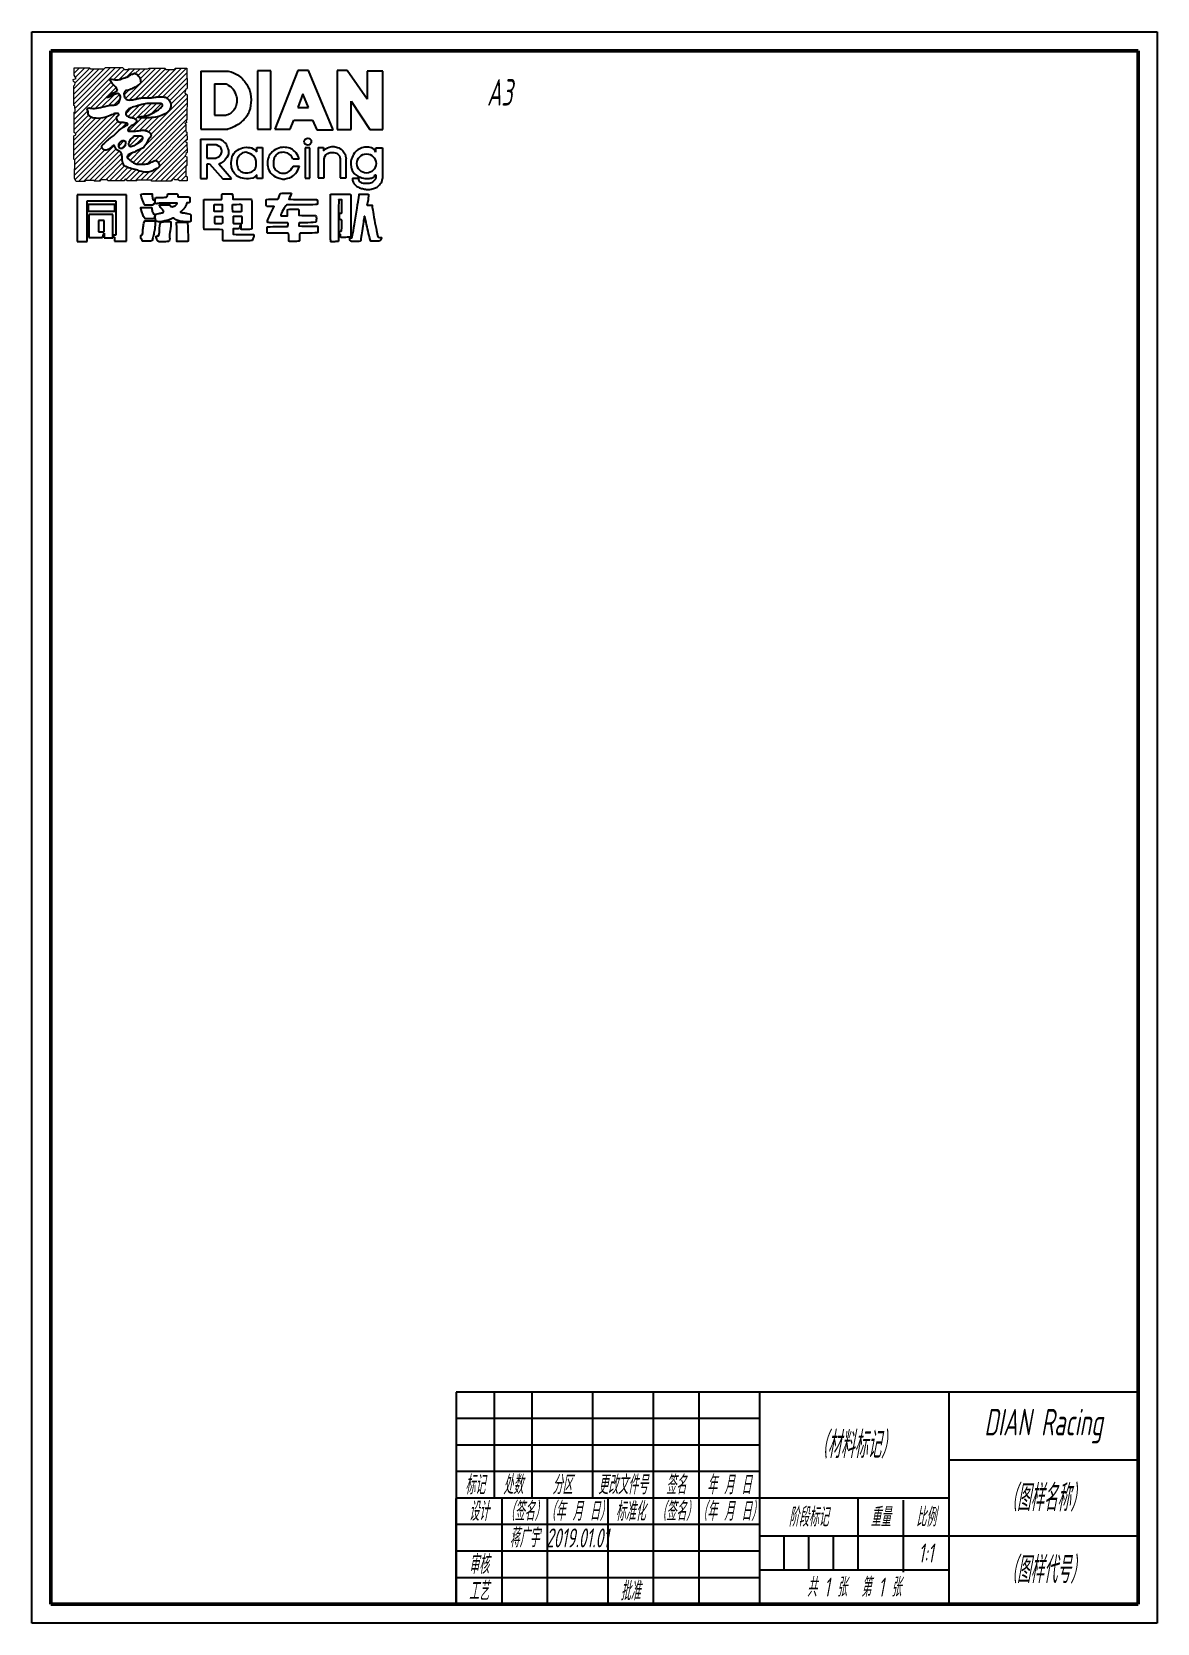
# Model space of a CAD drawing. Header units: millimetres. Extents: x -2 to 2764, y -353 to 1233.
# Drawn here: x 983.9 to 1280.9, y 67.6 to 487.6 of the extents above; entities that cross this region are included whole.
import ezdxf

# ---------------------------------------------------------------- set-up
doc = ezdxf.new("R2010")
doc.units = ezdxf.units.MM
doc.linetypes.add('ACAD_ISO05W100', pattern=[33, 24, -3, 0, -3, 0, -3])
doc.layers.get('0').update_dxf_attribs({"color": 250})
for name, color, linetype, lineweight in [('双点划线', 250, 'ACAD_ISO05W100', 20), ('文字', 250, 'Continuous', 25), ('细实线', 250, 'Continuous', 25), ('轮廓线（粗）', 250, 'Continuous', 50), ('轮廓线（细）', 250, 'Continuous', 25)]:
    doc.layers.add(name, color=color, linetype=linetype, lineweight=lineweight)
doc.styles.add('大字体', font='gbeitc.shx', dxfattribs={"width": 0.7, "height": 7, "bigfont": 'gbcbig.shx'})
doc.styles.add('汉字字体', font='gbeitc.shx', dxfattribs={"width": 0.7, "height": 5, "bigfont": 'gbcbig.shx'})

msp = doc.modelspace()

# ---------------------------------------------------------------- hatches: boundary and pattern name
at = {"layer": '双点划线'}
h = msp.add_hatch(dxfattribs=at)
h.set_pattern_fill('ANSI31', color=256, scale=0.3, style=0)
h.set_pattern_definition([(45, (622.2638, -362.1664), (-0.6735192, 0.6735192), [])])
h.paths.add_polyline_path([(1024.78, 478.07), (1021.68, 478.07), (1021.61, 477.7), (1019.26, 477.7), (1019.05, 478.06), (1014.82, 478.06), (1014.35, 477.89), (1009.3, 477.89), (1009.18, 477.69), (1008.35, 477.69), (1007.75, 478.19), (1003.28, 478.19), (1002.92, 477.88), (999.36, 477.88), (999.09, 478.12), (995.06, 478.12), (995.07, 476.16), (995.53, 475.36), (994.79, 475.09), (994.89, 474.5), (995.3, 474.16), (995.21, 473.64), (994.96, 473.43), (994.96, 468.22), (995.22, 468), (995.25, 466.65), (995.01, 466.45), (995.02, 461.1), (995.51, 460.69), (995.46, 460.42), (994.96, 460.23), (994.91, 454.01), (995.22, 453.76), (995.23, 451.65), (995.08, 451.52), (995.1, 448.97), (995.56, 448.17), (997.82, 448.17), (998.13, 448.42), (1000.24, 448.42), (1000.38, 448.19), (1001.82, 448.19), (1002.07, 448.62), (1003.85, 448.62), (1003.91, 448.31), (1008.21, 448.31), (1008.48, 448.78), (1009.06, 448.29), (1011.48, 448.29), (1011.73, 448.5), (1015.34, 448.5), (1015.49, 448.24), (1020.7, 448.24), (1021.03, 448.82), (1021.29, 448.82), (1021.6, 448.56), (1022.49, 448.56), (1022.82, 448.28), (1024.83, 448.28), (1024.84, 449.35), (1024.52, 449.62), (1024.47, 452.09), (1024.8, 452.37), (1024.74, 454.67), (1024.32, 454.82), (1024.3, 454.97), (1024.52, 455.16), (1024.55, 455.35), (1024.52, 455.52), (1024.85, 455.8), (1024.78, 458.41), (1024.48, 458.52), (1024.42, 458.83), (1024.81, 459.15), (1024.77, 461.12), (1024.52, 461.33), (1024.54, 461.46), (1024.54, 463.25), (1024.24, 463.5), (1024.65, 463.65), (1024.55, 464.22), (1024.74, 464.54), (1024.81, 471.04), (1024.23, 471.52), (1024.38, 472.37), (1024.84, 472.75)])
edge = h.paths.add_edge_path(flags=16)
edge.add_spline(control_points=[(1004.97, 475.18), (1004.29, 475.22), (1004.63, 474.44), (1005.42, 473.63), (1006.28, 472.79), (1006.62, 472.06), (1005.7, 471.72), (1003.26, 470.21), (1003.93, 470.21), (1006.17, 471.39), (1007.01, 471.39), (1007.38, 470.29), (1006.89, 469.07), (1006.36, 468.32), (1004.83, 468.32), (1002.61, 467.85), (1000.25, 467.24), (998.86, 467.71), (998.33, 467.32), (998.72, 466.85), (998.72, 466.21), (998.72, 465.44), (1000.17, 464.77), (1002.69, 464.77), (1004.69, 465.6), (1005.75, 466.13), (1006.97, 466.13), (1006.67, 465.52), (1006, 465.08), (1006.62, 463.67), (1007.31, 463.67), (1008.55, 463.67), (1009.18, 463.46), (1009.18, 463.1), (1008.69, 462.83), (1007.86, 462.41), (1006.58, 461.5), (1005.61, 460.29), (1004.64, 459.64), (1003.75, 458.99), (1003.24, 458.43), (1002.51, 457.81), (1002.19, 457.24), (1002.65, 456.64), (1003.26, 456.37), (1003.7, 456.37), (1004.71, 456.98), (1005.07, 457.56), (1005.55, 457.77), (1005.73, 457.37), (1006.09, 456.61), (1006.73, 456.22), (1007.38, 455.99), (1007.68, 455.02), (1007.68, 453.8), (1008.04, 452.32), (1009.21, 451.75), (1011.25, 451.29), (1012.37, 450.9), (1014.15, 450.45), (1015.72, 450.88), (1016.3, 451.3), (1017.11, 451.59), (1017.54, 451.99), (1017.54, 452.64), (1017.12, 453.4), (1016.4, 453.83), (1015.9, 453.45), (1014.88, 452.96), (1013.83, 452.68), (1012.61, 452.68), (1011.21, 452.68), (1010.15, 453.48), (1008.89, 454.34), (1009.08, 455.1), (1009.76, 455.41), (1010.55, 455.72), (1011.89, 456.39), (1013.6, 457.02), (1014.25, 458.75), (1015.22, 459.83), (1015.43, 460.55), (1014.78, 461.31), (1013.78, 461.67), (1012.73, 461.67), (1011.25, 461.38), (1009.71, 461.38), (1009.19, 461.38), (1009.19, 462.13), (1010.06, 462.89), (1011.26, 463.52), (1011.73, 464.2), (1010.81, 464.96), (1009.97, 464.96), (1008.79, 465.44), (1008.49, 466.22), (1009.13, 467.14), (1010.31, 467.77), (1011.88, 468.1), (1013.84, 468.76), (1015.41, 468.76), (1016.9, 468.76), (1018.06, 468.76), (1018.47, 468.4), (1018.24, 467.97), (1017.4, 467.11), (1015.67, 466.11), (1014.34, 465.46), (1012.49, 465.25), (1011.93, 465.25), (1011.93, 464.89), (1014.4, 464.89), (1016.54, 465.07), (1018.29, 465.54), (1019.8, 466.51), (1020.36, 467.03), (1020.65, 468.26), (1020.44, 469.05), (1019.87, 469.9), (1019.08, 470.45), (1018.42, 470.45), (1017.35, 470.45), (1016.36, 470.45), (1015.63, 470.24), (1014.53, 470.24), (1013.04, 470.24), (1012.05, 470.06), (1011.05, 469.84), (1009.93, 469.61), (1009.12, 469.61), (1008.77, 469.9), (1008.35, 470.21), (1008.35, 470.44), (1008.17, 471.03), (1008.17, 471.6), (1008.36, 471.88), (1008.72, 472.18), (1009.32, 472.18), (1010, 472.52), (1010.52, 472.75), (1011.11, 473.04), (1011.68, 473.4), (1012.28, 473.82), (1012.72, 474.16), (1012.51, 474.51), (1012.51, 474.84), (1012.51, 475.18), (1012.26, 475.69)], knot_values=[0, 0, 0, 0, 1, 2, 3, 4, 5, 6, 7, 8, 9, 10, 11, 12, 13, 14, 15, 16, 17, 18, 19, 20, 21, 22, 23, 24, 25, 26, 27, 28, 29, 30, 31, 32, 33, 34, 35, 36, 37, 38, 39, 40, 41, 42, 43, 44, 45, 46, 47, 48, 49, 50, 51, 52, 53, 54, 55, 56, 57, 58, 59, 60, 61, 62, 63, 64, 65, 66, 67, 68, 69, 70, 71, 72, 73, 74, 75, 76, 77, 78, 79, 80, 81, 82, 83, 84, 85, 86, 87, 88, 89, 90, 91, 92, 93, 94, 95, 96, 97, 98, 99, 100, 101, 102, 103, 104, 105, 106, 107, 108, 109, 110, 111, 112, 113, 114, 115, 116, 117, 118, 119, 120, 121, 122, 123, 124, 125, 126, 127, 128, 129, 130, 131, 132, 133, 134, 135, 136, 137, 138, 139, 140, 141, 142, 143, 144, 145, 145, 145, 145], degree=3, periodic=0)
edge.add_spline(control_points=[(1012.26, 475.69), (1011.84, 476.24), (1011.21, 476.71), (1010.71, 476.71), (1010.52, 476.47), (1010.09, 476.47), (1009.77, 476.2), (1009.17, 475.76), (1008.39, 475.5), (1007.68, 475.31), (1006.94, 474.97), (1006.29, 474.97), (1005.71, 474.97), (1004.97, 475.18)], knot_values=[0, 0, 0, 0, 1, 2, 3, 4, 5, 6, 7, 8, 9, 10, 11, 11, 11, 11], degree=3, periodic=0)
edge = h.paths.add_edge_path(flags=0)
edge.add_spline(control_points=[(1010.42, 459.7), (1009.69, 459.12), (1009.34, 458.07), (1009.69, 457.25), (1010.19, 457.25), (1011.3, 457.83), (1012.64, 458.62), (1013.08, 459.29), (1013.08, 460.23), (1011.74, 460.23), (1010.71, 460.23), (1010.42, 459.7)], knot_values=[0, 0, 0, 0, 1, 2, 3, 4, 5, 6, 7, 8, 9, 9, 9, 9], degree=3, periodic=0)
edge = h.paths.add_edge_path(flags=0)
edge.add_spline(control_points=[(1007.76, 458.94), (1006.96, 458.52), (1006.67, 457.73), (1006.87, 457.15), (1007.19, 456.82), (1007.68, 456.82), (1008.15, 457.18), (1008.61, 457.78), (1008.61, 458.6), (1008.35, 459.05), (1007.76, 458.94)], knot_values=[0, 0, 0, 0, 1, 2, 3, 4, 5, 6, 7, 8, 8, 8, 8], degree=3, periodic=0)

# ---------------------------------------------------------------- linework, layer by layer
for p, q in [((1028.5, 477.3), (1028.5, 461.95)), ((1028.5, 477.3), (1035.68, 477.3)), ((1043.38, 477.36), (1043.38, 461.91)), ((1046.92, 477.36), (1043.38, 477.36)), ((1046.92, 461.91), (1046.92, 477.36)), ((1054.1, 477.42), (1047.95, 461.97)), ((1056.91, 477.42), (1054.1, 477.42)), ((1063.41, 461.81), (1056.91, 477.42)), ((1064.44, 477.43), (1064.44, 461.82)), ((1067.12, 477.43), (1064.44, 477.43)), ((1072.36, 469.89), (1067.12, 477.43)), ((1076.45, 477.28), (1072.36, 477.28)), ((1072.36, 477.28), (1072.36, 469.89)), ((1076.45, 461.82), (1076.45, 477.28)), ((1032.11, 473.9), (1032.11, 465.63)), ((1032.11, 473.9), (1035.15, 473.9)), ((1055.42, 471.31), (1054.04, 467.64)), ((1056.87, 467.64), (1055.42, 471.31)), ((1054.04, 467.64), (1056.87, 467.64)), ((1068.17, 461.82), (1068.17, 469.36)), ((1068.17, 469.36), (1073.04, 461.82)), ((1032.11, 465.63), (1035.11, 465.63)), ((1052.04, 461.97), (1052.98, 464.32)), ((1052.98, 464.32), (1057.97, 464.32)), ((1057.97, 464.32), (1059.06, 461.81)), ((1028.4, 459.27), (1028.4, 448.97)), ((1028.4, 459.27), (1033.56, 459.27)), ((1028.5, 461.95), (1035.59, 461.95)), ((1030.08, 457.88), (1030.08, 454.32)), ((1030.08, 457.88), (1032.5, 457.88)), ((1043.38, 461.91), (1046.92, 461.91)), ((1047.95, 461.97), (1052.04, 461.97)), ((1059.06, 461.81), (1063.41, 461.81)), ((1064.44, 461.82), (1068.17, 461.82)), ((1073.04, 461.82), (1076.45, 461.82)), ((1030.08, 454.32), (1032.5, 454.32)), ((1043.25, 455.99), (1043.25, 457.08)), ((1043.25, 457.08), (1044.77, 457.08)), ((1044.77, 457.08), (1044.77, 448.93)), ((1052.73, 454.14), (1054.41, 454.14)), ((1056.01, 456.98), (1056.01, 449.06)), ((1057.25, 456.98), (1056.01, 456.98)), ((1057.25, 449.06), (1057.25, 456.98)), ((1059.44, 457.1), (1059.44, 449.1)), ((1059.44, 457.1), (1060.87, 457.1)), ((1060.87, 457.1), (1060.87, 456.22)), ((1061.03, 449.1), (1061.03, 454.14)), ((1065.27, 454.14), (1065.27, 449.1)), ((1066.82, 449.1), (1066.82, 454.14)), ((1074.68, 455.84), (1074.68, 457.03)), ((1074.68, 457.03), (1076.44, 457.03)), ((1076.44, 457.03), (1076.44, 448.89)), ((1030.1, 448.97), (1030.1, 452.8)), ((1030.1, 452.8), (1030.79, 452.8)), ((1030.79, 452.8), (1034.25, 448.81)), ((1036.53, 448.81), (1033.18, 452.74)), ((1043.25, 448.93), (1043.25, 449.89)), ((1052.85, 452.16), (1054.49, 452.16)), ((1074.38, 449.73), (1074.38, 449.93)), ((1074.38, 449.93), (1074.67, 449.93)), ((1074.67, 449.93), (1074.67, 449.12)), ((1028.4, 448.97), (1030.1, 448.97)), ((1034.25, 448.81), (1036.53, 448.81)), ((1044.77, 448.93), (1043.25, 448.93)), ((1056.01, 449.06), (1057.25, 449.06)), ((1059.44, 449.1), (1061.03, 449.1)), ((1065.27, 449.1), (1066.82, 449.1)), ((1068.53, 448.98), (1070.25, 448.98)), ((995.78, 444.64), (995.78, 432.33)), ((1008.87, 444.64), (995.78, 444.64)), ((998.46, 432.33), (998.46, 443)), ((998.46, 443), (1006.06, 443)), ((998.75, 442.09), (998.75, 440.3)), ((1005.76, 442.09), (998.75, 442.09)), ((1005.76, 440.3), (1005.76, 442.09)), ((1006.06, 443), (1006.06, 433.97)), ((1008.87, 432.37), (1008.87, 444.64)), ((1029.23, 443.4), (1029.23, 443.4)), ((998.75, 440.3), (1005.76, 440.3)), ((998.92, 439.46), (998.92, 433.32)), ((1005.26, 439.44), (998.92, 439.46)), ((1001.46, 437.82), (1001.46, 434.83)), ((1002.94, 437.82), (1001.46, 437.82)), ((1002.94, 434.83), (1002.94, 437.82)), ((1005.26, 433.28), (1005.26, 439.44)), ((1032.04, 438.82), (1032.03, 438.82)), ((1036.98, 438.85), (1036.98, 438.93)), ((1036.98, 438.93), (1036.99, 438.93)), ((998.92, 433.32), (1002.47, 433.32)), ((1001.46, 434.83), (1002.94, 434.83)), ((1002.47, 433.32), (1002.94, 434.5)), ((1002.94, 434.5), (1002.94, 433.28)), ((1002.94, 433.28), (1005.26, 433.28)), ((1006.06, 433.97), (1005.4, 433.97)), ((1005.4, 433.97), (1005.4, 433.41)), ((1005.4, 433.41), (1005.71, 433.41)), ((1005.71, 433.41), (1005.71, 432.37)), ((995.78, 432.33), (998.46, 432.33)), ((1005.71, 432.37), (1008.87, 432.37)), ((1275.86, 90.64), (1275.86, 72.64))]:
    msp.add_line(p, q)
for centre, radius in [((1056.68, 458.67), 0.928), ((1072.17, 452.89), 2.53)]:
    msp.add_circle(centre, radius)
for points in [[(1012.26, 475.69), (1012.51, 475.18), (1012.51, 474.84), (1012.51, 474.51), (1012.72, 474.16), (1012.28, 473.82), (1011.68, 473.4), (1011.11, 473.04), (1010.52, 472.75), (1010, 472.52), (1009.32, 472.18), (1008.72, 472.18), (1008.36, 471.88), (1008.17, 471.6), (1008.17, 471.03), (1008.35, 470.44), (1008.35, 470.21), (1008.77, 469.9), (1009.12, 469.61), (1009.93, 469.61), (1011.05, 469.84), (1012.05, 470.06), (1013.04, 470.24), (1014.53, 470.24), (1015.63, 470.24), (1016.36, 470.45), (1017.35, 470.45), (1018.42, 470.45), (1019.08, 470.45), (1019.87, 469.9), (1020.44, 469.05), (1020.65, 468.26), (1020.36, 467.03), (1019.8, 466.51), (1018.29, 465.54), (1016.54, 465.07), (1014.4, 464.89), (1011.93, 464.89), (1011.93, 465.25), (1012.49, 465.25), (1014.34, 465.46), (1015.67, 466.11), (1017.4, 467.11), (1018.24, 467.97), (1018.47, 468.4), (1018.06, 468.76), (1016.9, 468.76), (1015.41, 468.76), (1013.84, 468.76), (1011.88, 468.1), (1010.31, 467.77), (1009.13, 467.14), (1008.49, 466.22), (1008.79, 465.44), (1009.97, 464.96), (1010.81, 464.96), (1011.73, 464.2), (1011.26, 463.52), (1010.06, 462.89), (1009.19, 462.13), (1009.19, 461.38), (1009.71, 461.38), (1011.25, 461.38), (1012.73, 461.67), (1013.78, 461.67), (1014.78, 461.31), (1015.43, 460.55), (1015.22, 459.83), (1014.25, 458.75), (1013.6, 457.02), (1011.89, 456.39), (1010.55, 455.72), (1009.76, 455.41), (1009.08, 455.1), (1008.89, 454.34), (1010.15, 453.48), (1011.21, 452.68), (1012.61, 452.68), (1013.83, 452.68), (1014.88, 452.96), (1015.9, 453.45), (1016.4, 453.83), (1017.12, 453.4), (1017.54, 452.64), (1017.54, 451.99), (1017.11, 451.59), (1016.3, 451.3), (1015.72, 450.88), (1014.15, 450.45), (1012.37, 450.9), (1011.25, 451.29), (1009.21, 451.75), (1008.04, 452.32), (1007.68, 453.8), (1007.68, 455.02), (1007.38, 455.99), (1006.73, 456.22), (1006.09, 456.61), (1005.73, 457.37), (1005.55, 457.77), (1005.07, 457.56), (1004.71, 456.98), (1003.7, 456.37), (1003.26, 456.37), (1002.65, 456.64), (1002.19, 457.24), (1002.51, 457.81), (1003.24, 458.43), (1003.75, 458.99), (1004.64, 459.64), (1005.61, 460.29), (1006.58, 461.5), (1007.86, 462.41), (1008.69, 462.83), (1009.18, 463.1), (1009.18, 463.46), (1008.55, 463.67), (1007.31, 463.67), (1006.62, 463.67), (1006, 465.08), (1006.67, 465.52), (1006.97, 466.13), (1005.75, 466.13), (1004.69, 465.6), (1002.69, 464.77), (1000.17, 464.77), (998.72, 465.44), (998.72, 466.21), (998.72, 466.85), (998.33, 467.32), (998.86, 467.71), (1000.25, 467.24), (1002.61, 467.85), (1004.83, 468.32), (1006.36, 468.32), (1006.89, 469.07), (1007.38, 470.29), (1007.01, 471.39), (1006.17, 471.39), (1003.93, 470.21), (1003.26, 470.21), (1005.7, 471.72), (1006.62, 472.06), (1006.28, 472.79), (1005.42, 473.63), (1004.63, 474.44), (1004.29, 475.22), (1004.97, 475.18)], [(1004.97, 475.18), (1005.71, 474.97), (1006.29, 474.97), (1006.94, 474.97), (1007.68, 475.31), (1008.39, 475.5), (1009.17, 475.76), (1009.77, 476.2), (1010.09, 476.47), (1010.52, 476.47), (1010.71, 476.71), (1011.21, 476.71), (1011.84, 476.24), (1012.26, 475.69)], [(1035.68, 477.3), (1037.89, 476.75), (1039.55, 475.19), (1041.35, 472.87), (1041.86, 469.72), (1041.45, 466.6), (1039.81, 464.14), (1037.29, 462.4), (1035.59, 461.95)], [(1035.15, 473.9), (1036.72, 473.08), (1037.47, 471.74), (1038.02, 470.12), (1038.02, 468.69), (1037.35, 467.13), (1036.55, 466.28), (1035.75, 465.72), (1035.11, 465.63)], [(1007.76, 458.94), (1006.96, 458.52), (1006.67, 457.73), (1006.87, 457.15), (1007.19, 456.82), (1007.68, 456.82), (1008.15, 457.18), (1008.61, 457.78), (1008.61, 458.6), (1008.35, 459.05), (1007.76, 458.94)], [(1010.42, 459.7), (1009.69, 459.12), (1009.34, 458.07), (1009.69, 457.25), (1010.19, 457.25), (1011.3, 457.83), (1012.64, 458.62), (1013.08, 459.29), (1013.08, 460.23), (1011.74, 460.23), (1010.71, 460.23), (1010.42, 459.7)], [(1032.5, 457.88), (1033.25, 457.63), (1033.75, 457), (1033.99, 456.26), (1033.76, 455.08), (1033.2, 454.54), (1032.5, 454.32)], [(1043.25, 449.89), (1042.51, 449.05), (1041.05, 448.67), (1038.78, 449.05), (1037.52, 449.91), (1036.77, 451.02), (1036.36, 452.54), (1036.64, 454.85), (1037.63, 456.24), (1039.4, 457.2), (1041.41, 457.2), (1042.57, 456.77), (1043.25, 455.99)], [(1040.32, 455.85), (1042.38, 455.3), (1043.13, 453.72), (1043.13, 452.18), (1042.63, 451.09), (1041.41, 450.4), (1039.51, 450.4), (1038.42, 451.19), (1037.95, 452.37), (1037.95, 453.97), (1038.55, 455.21), (1039.77, 455.9), (1040.32, 455.85)], [(1060.87, 456.22), (1061.54, 457.05), (1062.89, 457.38), (1063.83, 457.38), (1065.27, 456.89), (1066.17, 456.1), (1066.64, 455.2), (1066.82, 454.14)], [(1061.03, 454.14), (1061.23, 455.11), (1062, 455.62), (1063.24, 455.97), (1064.65, 455.5), (1065.21, 454.8), (1065.27, 454.14)], [(1074.68, 455.84), (1074.33, 456.62), (1073.53, 457.07), (1072.06, 457.31), (1070.56, 456.92), (1069.29, 456.19), (1068.24, 454.41), (1067.98, 453.21), (1068.13, 451.87), (1068.48, 450.7), (1069.31, 449.8), (1070.48, 449.22), (1072.23, 448.81), (1073.49, 449), (1074.39, 449.35), (1074.38, 449.73)], [(1068.53, 448.98), (1068.4, 448.58), (1068.62, 447.95), (1069.1, 447.3), (1069.81, 446.69), (1070.78, 446.29), (1072.04, 446.07), (1072.63, 445.94), (1074.11, 446.27), (1074.97, 446.58), (1075.84, 447.47), (1076.38, 448.25), (1076.44, 448.89)], [(1074.67, 449.12), (1074.54, 448.65), (1073.75, 447.81), (1072.69, 447.57), (1071.21, 447.57), (1070.82, 447.83), (1070.33, 448.11), (1070.13, 448.44), (1070.25, 448.98)], [(1012.66, 444.71), (1012.74, 444.15), (1013, 443.49), (1013.31, 442.63), (1013.58, 441.9), (1013.68, 441.9), (1014.67, 441.9), (1015.84, 441.9), (1015.96, 442.09), (1015.96, 442.23), (1016.2, 442.23), (1016.34, 442.23), (1016.34, 443.15), (1016.34, 443.23), (1015.88, 443.23), (1015.74, 443.48), (1015.74, 443.84), (1015.63, 444.07), (1015.63, 444.93), (1015.56, 444.89), (1014.96, 444.89), (1012.59, 444.89), (1012.66, 444.71)], [(1012.64, 441.14), (1013.01, 439.64), (1013.54, 438.25), (1013.94, 438.25), (1014.61, 438.25), (1015.82, 438.25), (1016.05, 438.38), (1016.15, 438.52), (1016.29, 438.86), (1016.29, 439.25), (1016.29, 439.57), (1016.2, 439.54), (1016.02, 439.54), (1015.91, 439.6), (1015.81, 439.93), (1015.65, 440.2), (1015.53, 440.71), (1015.53, 441.31), (1015.44, 441.31), (1015.22, 441.31), (1012.62, 441.31), (1012.6, 441.26), (1012.64, 441.14)], [(1016.6, 443.93), (1016.42, 443.56), (1016.42, 442.95), (1016.42, 442.42), (1016.76, 442.21), (1017.78, 442.46), (1018.87, 442.46), (1020.35, 442.46), (1021.5, 442.46), (1021.99, 442.46), (1022.23, 442.46), (1022.13, 442.17), (1021.88, 441.88), (1021.6, 441.68), (1021.37, 441.62), (1021.02, 441.44), (1020.64, 441.54), (1020.34, 441.72), (1020.25, 442.01), (1020.17, 442.01), (1019.57, 442.01), (1018.67, 442.01), (1017.85, 442.01), (1017.61, 442.01), (1017.51, 441.8), (1017.85, 441.3), (1018.12, 440.89), (1018.41, 440.71), (1018.61, 440.33), (1018.73, 440.12), (1018.37, 439.86), (1017.34, 439.72), (1016.48, 439.53), (1016.48, 439.13), (1016.37, 438.73), (1016.47, 438.22), (1016.55, 437.63), (1017.28, 437.48), (1018.07, 437.48), (1018.91, 437.72), (1020.13, 438), (1020.96, 438.38), (1021.23, 438.59), (1021.63, 438.16), (1022.52, 437.7), (1024.25, 437.49), (1025.54, 437.49), (1025.81, 437.49), (1025.81, 438.03), (1025.81, 438.68), (1025.81, 439.22), (1025.81, 439.56), (1024.9, 439.73), (1023.85, 439.88), (1023.12, 439.88), (1023.02, 440.14), (1023.4, 440.33), (1023.96, 440.93), (1024.5, 441.65), (1024.67, 442.25), (1024.67, 442.52), (1025.03, 442.52), (1025.59, 442.52), (1025.59, 442.78), (1025.59, 443.21), (1025.59, 444.06), (1025.22, 444.06), (1024.26, 444.06), (1022.66, 444.06), (1022.35, 444.06), (1022.35, 444.52), (1022.35, 444.9), (1022.09, 444.9), (1021.12, 444.9), (1020.29, 444.9), (1019.7, 444.9), (1019.7, 444.66), (1019.7, 444.11), (1019.19, 443.93), (1018, 443.93), (1016.6, 443.93)], [(1031.97, 442.05), (1031.97, 440.2), (1032.08, 440.2), (1032.21, 440.2), (1034.13, 440.2), (1034.13, 440.3), (1034.13, 440.5), (1034.13, 442.09), (1033.98, 442.09), (1033.78, 442.09), (1032.18, 442.09), (1031.97, 442.05)], [(1036.79, 442.05), (1036.79, 440.14), (1037.04, 440.14), (1037.19, 440.14), (1039.04, 440.14), (1039.19, 440.14), (1039.19, 440.59), (1039.19, 442.13), (1039, 442.13), (1038.69, 442.13), (1036.79, 442.05)], [(1052.42, 445.05), (1049.57, 445.05), (1049.45, 444.94), (1049.41, 444.83), (1048.86, 443.46), (1048.77, 443.46), (1045.84, 443.46), (1045.67, 443.32), (1045.67, 443.09), (1045.67, 441.71), (1045.85, 441.58), (1046.06, 441.58), (1047.79, 441.58), (1047.79, 441.52), (1047.7, 441.36), (1046.04, 437.94), (1046.04, 437.45), (1046.27, 437.25), (1047.09, 437.25), (1047.55, 437.25), (1051.26, 437.25), (1051.47, 437.25), (1051.47, 437.02), (1051.47, 436.36), (1051.32, 436.23), (1050.91, 436.23), (1045.88, 436.23), (1045.99, 436.09), (1045.99, 435.87), (1045.99, 434.66), (1045.99, 434.53), (1046.28, 434.53), (1051.33, 434.53), (1051.59, 434.42), (1051.66, 434.33), (1051.66, 432.32), (1051.78, 432.32), (1052.17, 432.32), (1054.46, 432.32), (1054.46, 432.49), (1054.46, 432.84), (1054.46, 434.53), (1054.69, 434.53), (1059.24, 434.53), (1059.37, 434.68), (1059.37, 434.8), (1059.37, 436.21), (1059.26, 436.38), (1059.09, 436.38), (1054.35, 436.38), (1054.35, 436.44), (1054.35, 436.53), (1054.35, 437.26), (1054.47, 437.26), (1054.64, 437.26), (1058.79, 437.26), (1058.79, 437.5), (1058.97, 437.77), (1058.97, 439.02), (1058.74, 439.15), (1058.4, 439.15), (1054.51, 439.15), (1054.31, 439.29), (1054.31, 439.46), (1054.31, 440.85), (1054.17, 440.85), (1051.54, 440.85), (1051.37, 440.72), (1051.37, 440.5), (1051.37, 439.09), (1051.26, 439.09), (1050.99, 439.09), (1049.55, 439.09), (1049.55, 439.22), (1049.55, 439.46), (1050.84, 441.79), (1051.17, 441.99), (1051.73, 441.99), (1059.23, 441.99), (1059.23, 442.15), (1059.23, 442.44), (1059.23, 443.4), (1059.01, 443.4), (1051.65, 443.4), (1051.65, 443.51), (1051.9, 443.82), (1052.42, 445.05)], [(1062.65, 444.78), (1062.65, 432.25), (1062.79, 432.25), (1062.89, 432.25), (1064.67, 432.25), (1064.82, 432.39), (1064.82, 432.49), (1064.82, 443.46), (1064.88, 443.32), (1064.93, 443.32), (1065.69, 443.32), (1065.69, 443.29), (1065.69, 443.18), (1065.69, 439.89), (1065.69, 439.82), (1065.47, 439.82), (1065.02, 439.82), (1065.02, 439.59), (1065.02, 439.43), (1065.02, 438.3), (1065.02, 438.07), (1065.23, 438.07), (1065.65, 438.07), (1065.65, 437.66), (1065.65, 435.02), (1065.49, 435.02), (1065.49, 434.99), (1065.09, 434.99), (1065.09, 434.83), (1064.92, 434.56), (1065.09, 434.26), (1065.15, 434.14), (1065.31, 434.14), (1065.31, 434.05), (1065.31, 433.49), (1065.38, 433.39), (1065.47, 433.39), (1067.81, 433.39), (1068.06, 433.63), (1068.06, 434.12), (1068.06, 444.13), (1068.06, 444.63), (1067.84, 444.8), (1067.63, 444.8), (1062.65, 444.78)], [(1072.74, 444.8), (1070.35, 444.8), (1070.25, 444.75), (1070.25, 444.7), (1068.45, 433.25), (1068.29, 433.25), (1068.03, 433.25), (1067.74, 433.25), (1067.74, 432.92), (1067.74, 432.77), (1068.07, 432.28), (1068.23, 432.28), (1070.5, 432.28), (1070.65, 432.45), (1070.65, 432.65), (1071.57, 438.82), (1071.66, 439.03), (1071.77, 438.82), (1073.19, 432.4), (1073.33, 432.4), (1073.57, 432.4), (1075.76, 432.4), (1075.76, 432.52), (1075.99, 432.74), (1076.21, 433.26), (1076.13, 433.37), (1076.01, 433.37), (1075.18, 433.37), (1075.05, 434), (1073.49, 441.95), (1073.88, 441.85), (1072.77, 441.85), (1071.89, 441.96), (1072.67, 442.29), (1072.74, 444.8)], [(1013.59, 437.56), (1013.35, 436.93), (1013.25, 436.06), (1013.11, 434.79), (1013.11, 434.28), (1012.99, 433.99), (1012.7, 433.99), (1012.59, 433.81), (1012.59, 433.32), (1012.59, 433.08), (1012.76, 433.08), (1012.9, 432.99), (1012.96, 432.65), (1012.96, 432.41), (1013.19, 432.41), (1014.17, 432.41), (1015.68, 432.41), (1015.68, 432.7), (1015.78, 433.3), (1015.95, 433.87), (1016.23, 435.11), (1016.46, 437.12), (1016.46, 437.76), (1016.13, 437.76), (1013.66, 437.76), (1013.57, 437.73), (1013.59, 437.56)], [(1017.82, 437.34), (1017.66, 436.84), (1017.54, 436), (1017.54, 434.69), (1017.37, 433.95), (1017.3, 433.76), (1016.99, 433.76), (1016.63, 433.76), (1016.76, 433.21), (1016.93, 432.54), (1017.24, 432.23), (1017.62, 432.23), (1019.84, 432.23), (1020.15, 432.44), (1020.31, 432.88), (1020.13, 433.96), (1020.25, 434.61), (1020.47, 435.37), (1020.58, 437), (1020.58, 437.61), (1020.12, 437.61), (1018.99, 437.61), (1017.82, 437.34)], [(1022.08, 437.39), (1022.08, 432.33), (1022.18, 432.33), (1022.29, 432.33), (1024.84, 432.33), (1025.12, 432.33), (1025.12, 432.51), (1025, 437.23), (1024.92, 437.4), (1024.83, 437.4), (1022.08, 437.39)]]:
    msp.add_open_spline(points, degree=3)
msp.add_spline([(1033.56, 459.27), (1035.03, 458.13), (1035.6, 456.76), (1035.79, 455.9), (1035, 454), (1034.03, 453.11), (1033.18, 452.74)], degree=3)
for points, knots in [([(1054.41, 454.14), (1054.13, 455.12), (1053.25, 456.18), (1052.02, 456.98), (1050.39, 457.26), (1048.56, 456.96), (1046.8, 455.65), (1046.21, 454.39), (1045.93, 452.58), (1046.43, 450.6), (1048.13, 449.28), (1050.13, 448.75), (1050.52, 448.75), (1052.35, 449.23), (1053.43, 450.04), (1054.24, 451.37), (1054.49, 452.16)], [0.030338, 0.030338, 0.030338, 0.030338, 1, 2, 3, 4, 5, 6, 7, 8, 9, 10, 11, 12, 13, 13.921952, 13.921952, 13.921952, 13.921952]), ([(1052.73, 454.14), (1052.45, 454.96), (1051.34, 455.77), (1049.82, 455.94), (1048.43, 455.46), (1047.58, 454.07), (1047.58, 452.03), (1048.11, 451.24), (1049.06, 450.44), (1050.34, 450.18), (1051.68, 450.62), (1052.37, 451.32), (1052.85, 452.16)], [0.077737, 0.077737, 0.077737, 0.077737, 1, 2, 3, 4, 5, 6, 7, 8, 9, 10, 10, 10, 10]), ([(1029.23, 443.4), (1029.23, 435.45), (1029.36, 435.45), (1029.57, 435.45), (1034.08, 435.45), (1034.24, 435.34), (1034.24, 435.25), (1034.24, 432.58), (1034.33, 432.46), (1034.49, 432.46), (1041.86, 432.46), (1042.04, 432.59), (1042.19, 432.79), (1042.54, 434.03), (1042.4, 434.15), (1042.18, 434.15), (1036.95, 434.15), (1036.95, 434.25), (1036.95, 434.38), (1036.95, 435.66), (1037.09, 435.66), (1037.26, 435.66), (1038.5, 435.66), (1038.64, 435.78), (1038.85, 436.7), (1038.93, 436.7), (1039.09, 436.7), (1039.09, 436.63), (1039.09, 435.48), (1039.15, 435.48), (1039.23, 435.48), (1041.68, 435.48), (1041.94, 435.62), (1041.94, 435.75), (1041.94, 443.46), (1041.74, 443.46), (1041.44, 443.46), (1036.98, 443.46), (1036.87, 443.46), (1036.87, 443.67), (1036.87, 444.72), (1036.7, 444.92), (1036.59, 444.92), (1034.22, 444.92), (1034.1, 444.79), (1034.01, 444.79), (1034.01, 443.4), (1033.88, 443.4), (1033.62, 443.4), (1029.23, 443.4)], [0.004505, 0.004505, 0.004505, 0.004505, 1, 2, 3, 4, 5, 6, 7, 8, 9, 10, 11, 12, 13, 14, 15, 16, 17, 18, 19, 20, 21, 22, 23, 24, 25, 26, 27, 28, 29, 30, 31, 32, 33, 34, 35, 36, 37, 38, 39, 40, 41, 42, 43, 44, 45, 46, 46.964784, 46.964784, 46.964784, 46.964784]), ([(1032.03, 438.82), (1032.04, 437.05), (1032.21, 437.05), (1032.47, 437.05), (1034.26, 437.05), (1034.26, 437.3), (1034.26, 438.82), (1034.09, 438.82), (1033.8, 438.82), (1032.04, 438.82)], [0.030531, 0.030531, 0.030531, 0.030531, 1, 2, 3, 4, 5, 6, 6.958073, 6.958073, 6.958073, 6.958073]), ([(1036.98, 438.85), (1036.98, 437.15), (1037.06, 437.06), (1037.18, 437.06), (1039.17, 437.06), (1039.38, 437.15), (1039.38, 437.29), (1039.38, 438.93), (1039.15, 438.93), (1038.92, 438.93), (1036.99, 438.93)], [0, 0, 0, 0, 1, 2, 3, 4, 5, 6, 7, 7.958428, 7.958428, 7.958428, 7.958428])]:
    msp.add_open_spline(points, degree=3, knots=knots)
for p, q in [((994.79, 475.09), (995.53, 475.36)), ((994.89, 474.5), (994.79, 475.09)), ((995.03, 478.12), (999.09, 478.12)), ((995.07, 476.16), (995.06, 478.14)), ((995.53, 475.36), (995.07, 476.16)), ((999.09, 478.12), (999.36, 477.88)), ((999.36, 477.88), (1002.92, 477.88)), ((1002.92, 477.88), (1003.28, 478.19)), ((1003.28, 478.19), (1007.75, 478.19)), ((1007.75, 478.19), (1008.35, 477.69)), ((1008.35, 477.69), (1009.18, 477.69)), ((1009.18, 477.69), (1009.3, 477.89)), ((1009.3, 477.89), (1014.35, 477.89)), ((1014.35, 477.89), (1014.82, 478.06)), ((1014.82, 478.06), (1019.05, 478.06)), ((1019.05, 478.06), (1019.26, 477.7)), ((1019.26, 477.7), (1021.61, 477.7)), ((1021.61, 477.7), (1021.68, 478.07)), ((1021.68, 478.07), (1024.78, 478.07)), ((1024.78, 478.07), (1024.84, 472.75)), ((995.3, 474.16), (994.89, 474.5)), ((994.96, 473.43), (995.21, 473.64)), ((994.96, 468.22), (994.96, 473.43)), ((995.21, 473.64), (995.3, 474.16)), ((1024.38, 472.37), (1024.23, 471.52)), ((1024.23, 471.52), (1024.81, 471.04)), ((1024.84, 472.75), (1024.38, 472.37)), ((1024.81, 471.04), (1024.74, 464.54)), ((995.22, 468), (994.96, 468.22)), ((995.01, 466.45), (995.25, 466.65)), ((995.02, 461.1), (995.01, 466.45)), ((995.25, 466.65), (995.22, 468)), ((1024.65, 463.65), (1024.24, 463.5)), ((1024.24, 463.5), (1024.54, 463.25)), ((1024.54, 463.25), (1024.54, 461.46)), ((1024.74, 464.54), (1024.55, 464.22)), ((1024.55, 464.22), (1024.65, 463.65)), ((994.91, 454.01), (994.96, 460.23)), ((994.96, 460.23), (995.46, 460.42)), ((995.51, 460.69), (995.02, 461.1)), ((995.46, 460.42), (995.51, 460.69)), ((1024.81, 459.15), (1024.42, 458.83)), ((1024.42, 458.83), (1024.48, 458.52)), ((1024.48, 458.52), (1024.78, 458.41)), ((1024.54, 461.46), (1024.52, 461.33)), ((1024.52, 461.33), (1024.77, 461.12)), ((1024.77, 461.12), (1024.81, 459.15)), ((1024.78, 458.41), (1024.85, 455.8)), ((995.22, 453.76), (994.91, 454.01)), ((995.23, 451.65), (995.22, 453.76)), ((1024.52, 455.16), (1024.3, 454.97)), ((1024.3, 454.97), (1024.32, 454.82)), ((1024.32, 454.82), (1024.74, 454.67)), ((1024.85, 455.8), (1024.52, 455.52)), ((1024.52, 455.52), (1024.55, 455.35)), ((1024.55, 455.35), (1024.52, 455.16)), ((1024.74, 454.67), (1024.8, 452.37)), ((995.08, 451.52), (995.23, 451.65)), ((995.1, 448.97), (995.08, 451.52)), ((1024.8, 452.37), (1024.47, 452.09)), ((1024.47, 452.09), (1024.52, 449.62)), ((1024.52, 449.62), (1024.84, 449.35)), ((995.56, 448.17), (995.1, 448.97)), ((997.82, 448.17), (995.56, 448.17)), ((998.13, 448.42), (997.82, 448.17)), ((1000.24, 448.42), (998.13, 448.42)), ((1000.38, 448.19), (1000.24, 448.42)), ((1001.82, 448.19), (1000.38, 448.19)), ((1002.07, 448.62), (1001.82, 448.19)), ((1003.85, 448.62), (1002.07, 448.62)), ((1003.91, 448.31), (1003.85, 448.62)), ((1008.21, 448.31), (1003.91, 448.31)), ((1008.48, 448.78), (1008.21, 448.31)), ((1009.06, 448.29), (1008.48, 448.78)), ((1011.48, 448.29), (1009.06, 448.29)), ((1011.73, 448.5), (1011.48, 448.29)), ((1015.34, 448.5), (1011.73, 448.5)), ((1015.49, 448.24), (1015.34, 448.5)), ((1020.7, 448.24), (1015.49, 448.24)), ((1021.03, 448.82), (1020.7, 448.24)), ((1021.29, 448.82), (1021.03, 448.82)), ((1021.6, 448.56), (1021.29, 448.82)), ((1022.49, 448.56), (1021.6, 448.56)), ((1022.82, 448.28), (1022.49, 448.56)), ((1024.83, 448.28), (1022.82, 448.28)), ((1024.84, 449.35), (1024.83, 448.28))]:
    msp.add_line(p, q, dxfattribs=at)
at = {"layer": '轮廓线（粗）'}
for p, q in [((988.86, 482.64), (1275.86, 482.64)), ((988.86, 72.64), (988.86, 482.64)), ((1275.86, 482.64), (1275.86, 72.64)), ((1275.86, 72.64), (988.86, 72.64))]:
    msp.add_line(p, q, dxfattribs=at)
at = {"layer": '轮廓线（细）'}
for p, q in [((983.86, 487.64), (1280.86, 487.64)), ((983.86, 67.64), (983.86, 487.64)), ((1280.86, 487.64), (1280.86, 67.64)), ((1095.86, 128.64), (1095.78, 72.64)), ((1275.86, 128.64), (1095.86, 128.64)), ((1095.86, 128.64), (1095.86, 72.64)), ((1105.86, 128.64), (1105.86, 100.64)), ((1115.86, 128.64), (1115.86, 100.64)), ((1131.86, 128.64), (1131.86, 100.64)), ((1147.86, 128.64), (1147.86, 72.64)), ((1159.86, 128.64), (1159.86, 72.64)), ((1175.86, 128.64), (1175.86, 72.64)), ((1225.86, 128.64), (1225.86, 72.64)), ((1175.86, 121.64), (1095.86, 121.64)), ((1175.86, 114.64), (1095.86, 114.64)), ((1275.86, 110.64), (1225.86, 110.64)), ((1175.86, 107.64), (1095.86, 107.64)), ((1225.86, 100.64), (1095.86, 100.64)), ((1107.86, 100.64), (1107.86, 72.64)), ((1119.86, 100.64), (1119.86, 72.64)), ((1135.86, 100.64), (1135.86, 72.64)), ((1201.86, 100.64), (1201.86, 81.64)), ((1213.86, 100.14), (1213.86, 81.14)), ((1175.86, 93.64), (1095.86, 93.64)), ((1225.86, 90.64), (1175.86, 90.64)), ((1182.36, 90.64), (1182.36, 81.64)), ((1188.86, 90.64), (1188.86, 81.64)), ((1195.36, 90.64), (1195.36, 81.64)), ((1275.86, 90.64), (1225.86, 90.64)), ((1175.86, 86.64), (1095.86, 86.64)), ((1225.86, 81.64), (1175.86, 81.64)), ((1175.86, 79.64), (1095.86, 79.64)), ((1280.86, 67.64), (983.86, 67.64))]:
    msp.add_line(p, q, dxfattribs=at)

# ---------------------------------------------------------------- texts
at = {"layer": '文字', "attachment_point": 5}
for s, insert, char_height, width, style in [('DIAN Racing', (1250.86, 119.64), 7, 50, '大字体'), ('（材料标记）', (1200.86, 114.64), 7, 50, '大字体'), ('标记', (1100.84, 104.14), 5, 10.0373, '汉字字体'), ('处数', (1110.86, 104.14), 5, 10, '汉字字体'), ('分区', (1123.86, 104.14), 5, 16, '汉字字体'), ('更改文件号', (1139.86, 104.14), 5, 16, '汉字字体'), ('签名', (1153.86, 104.14), 5, 12, '汉字字体'), ('年 月 日 ', (1167.86, 104.14), 5, 16, '汉字字体'), ('（图样名称）', (1250.86, 100.64), 7, 50, '大字体'), ('设计', (1101.86, 97.14), 5, 12, '汉字字体'), ('（签名）', (1113.86, 97.14), 5, 12, '汉字字体'), ('（年 月 日）', (1127.86, 97.14), 5, 16, '汉字字体'), ('标准化', (1141.86, 97.14), 5, 12, '汉字字体'), ('（签名）', (1153.86, 97.14), 5, 12, '汉字字体'), ('（年 月 日）', (1167.86, 97.14), 5, 16, '汉字字体'), ('阶段标记', (1188.86, 95.64), 5, 26, '汉字字体'), ('重量', (1207.86, 95.64), 5, 12, '汉字字体'), ('比例', (1219.86, 95.64), 5, 12, '汉字字体'), ('1:1', (1219.86, 86.14), 5, 12, '汉字字体'), ('审核', (1101.86, 83.14), 5, 12, '汉字字体'), ('（图样代号）', (1250.86, 81.64), 7, 50, '大字体'), ('共 1 张  第 1 张 ', (1200.86, 77.14), 5, 50, '汉字字体'), ('工艺', (1101.82, 76.14), 5, 12.0747, '汉字字体'), ('批准', (1141.86, 76.14), 5, 12, '汉字字体')]:
    msp.add_mtext(s, dxfattribs=dict(at, insert=insert, char_height=char_height, width=width, style=style))
at = {"layer": '细实线', "char_height": 5, "attachment_point": 5, "style": '汉字字体'}
for s, width, insert in [('蒋广宇', 12, (1113.86, 90.14)), ('2019.01.01', 16, (1127.86, 90.14))]:
    msp.add_mtext_dynamic_manual_height_columns(s, width=width, gutter_width=35, heights=[0], dxfattribs=dict(at, insert=insert))
at = {"layer": '轮廓线（细）', "insert": (1103.99, 475.17), "char_height": 7, "width": 48.7676, "attachment_point": 1, "style": '大字体'}
msp.add_mtext('A3', dxfattribs=at)

doc.saveas('drawing.dxf')
